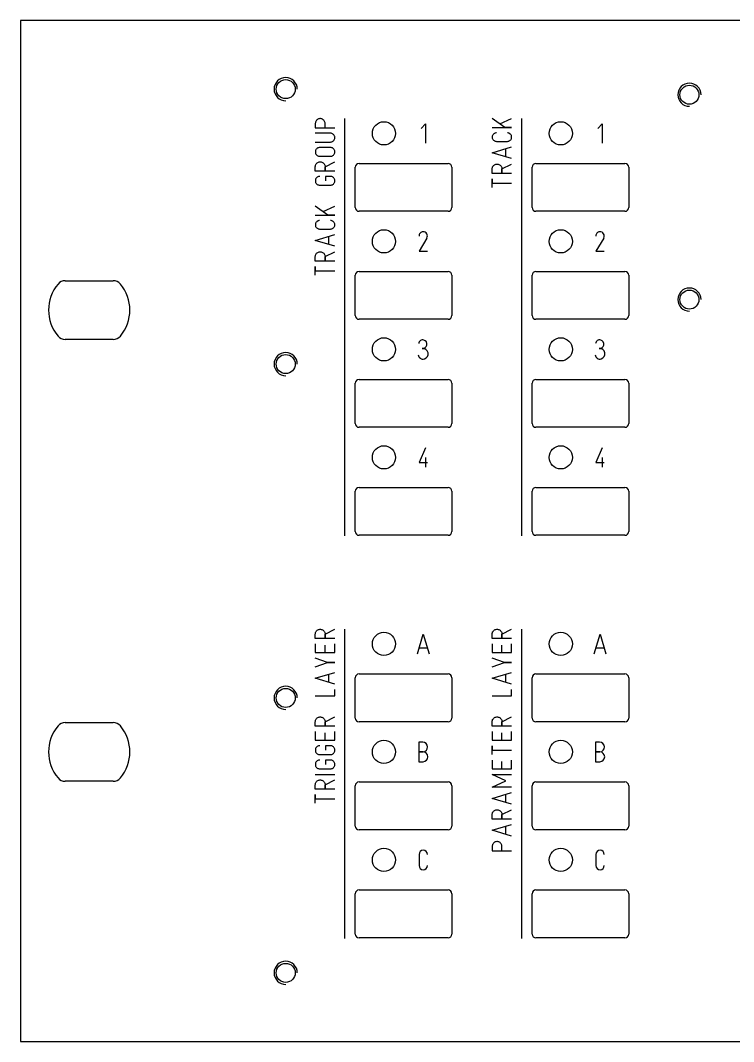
# Model space of a CAD drawing. Extents: x 0 to 483, y 0 to 132.
# Drawn here: x 0 to 92.2, y 0 to 132.1 of the extents above; entities that cross this region are included whole.
import ezdxf

# ---------------------------------------------------------------- set-up
doc = ezdxf.new("R2010")
doc.units = 0
doc.layers.add('Gravur', color=7, linetype='CONTINUOUS')
doc.layers.add('Kontur', color=7, linetype='CONTINUOUS')

msp = doc.modelspace()

# ---------------------------------------------------------------- linework, layer by layer
at = {"layer": 'Gravur', "color": 255, "linetype": 'CONTINUOUS'}
for p, q in [((38.148, 118.934), (38.127, 118.842)), ((38.182, 119.021), (38.148, 118.934)), ((38.229, 119.103), (38.182, 119.021)), ((38.288, 119.177), (38.229, 119.103)), ((38.357, 119.241), (38.288, 119.177)), ((38.435, 119.294), (38.357, 119.241)), ((38.52, 119.334), (38.435, 119.294)), ((38.61, 119.362), (38.52, 119.334)), ((38.703, 119.376), (38.61, 119.362)), ((38.797, 119.376), (38.703, 119.376)), ((38.89, 119.362), (38.797, 119.376)), ((38.98, 119.334), (38.89, 119.362)), ((39.065, 119.294), (38.98, 119.334)), ((39.143, 119.241), (39.065, 119.294)), ((39.212, 119.177), (39.143, 119.241)), ((39.271, 119.103), (39.212, 119.177)), ((39.318, 119.021), (39.271, 119.103)), ((39.352, 118.934), (39.318, 119.021)), ((39.373, 118.842), (39.352, 118.934)), ((41.91, 119.379), (41.91, 65.405)), ((62.618, 118.242), (60.98, 119.376)), ((61.988, 118.683), (63.5, 119.376)), ((64.77, 119.379), (64.77, 65.405)), ((38.127, 118.842), (38.12, 118.748)), ((38.12, 118.748), (38.12, 118.181)), ((38.12, 118.181), (40.64, 118.181)), ((39.38, 118.748), (39.373, 118.842)), ((39.38, 118.181), (39.38, 118.748)), ((51.787, 118.091), (52.354, 118.721)), ((52.354, 118.721), (52.354, 116.201)), ((60.98, 118.242), (63.5, 118.242)), ((63.5, 118.242), (62.618, 118.242)), ((74.647, 118.091), (75.214, 118.721)), ((75.214, 118.721), (75.214, 116.201)), ((40.073, 117.488), (38.12, 117.488)), ((38.12, 116.354), (40.073, 116.354)), ((40.158, 117.482), (40.073, 117.488)), ((40.073, 116.354), (40.158, 116.36)), ((40.24, 117.463), (40.158, 117.482)), ((40.158, 116.36), (40.24, 116.379)), ((40.319, 117.432), (40.24, 117.463)), ((40.24, 116.379), (40.319, 116.41)), ((40.392, 117.389), (40.319, 117.432)), ((40.319, 116.41), (40.392, 116.453)), ((40.459, 117.337), (40.392, 117.389)), ((40.392, 116.453), (40.459, 116.505)), ((40.516, 117.275), (40.459, 117.337)), ((40.459, 116.505), (40.516, 116.567)), ((40.564, 117.205), (40.516, 117.275)), ((40.516, 116.567), (40.564, 116.638)), ((40.601, 117.128), (40.564, 117.205)), ((40.564, 116.638), (40.601, 116.714)), ((40.626, 117.047), (40.601, 117.128)), ((40.601, 116.714), (40.626, 116.795)), ((40.638, 116.963), (40.626, 117.047)), ((40.626, 116.795), (40.638, 116.879)), ((40.638, 116.879), (40.638, 116.963)), ((60.994, 117.103), (60.982, 117.023)), ((60.982, 117.023), (60.982, 116.941)), ((60.982, 116.941), (60.994, 116.861)), ((61.018, 117.181), (60.994, 117.103)), ((60.994, 116.861), (61.018, 116.783)), ((61.053, 117.255), (61.018, 117.181)), ((61.018, 116.783), (61.053, 116.709)), ((61.099, 117.322), (61.053, 117.255)), ((61.053, 116.709), (61.099, 116.642)), ((61.155, 117.382), (61.099, 117.322)), ((61.099, 116.642), (61.155, 116.582)), ((61.218, 117.433), (61.155, 117.382)), ((61.155, 116.582), (61.218, 116.531)), ((61.289, 117.474), (61.218, 117.433)), ((61.218, 116.531), (61.289, 116.49)), ((61.365, 117.504), (61.289, 117.474)), ((61.289, 116.49), (61.365, 116.46)), ((61.445, 117.522), (61.365, 117.504)), ((61.365, 116.46), (61.445, 116.442)), ((61.526, 117.528), (61.445, 117.522)), ((61.445, 116.442), (61.526, 116.436)), ((61.526, 116.436), (62.954, 116.436)), ((63.035, 117.522), (62.954, 117.528)), ((62.954, 116.436), (63.035, 116.442)), ((63.115, 117.504), (63.035, 117.522)), ((63.035, 116.442), (63.115, 116.46)), ((63.191, 117.474), (63.115, 117.504)), ((63.115, 116.46), (63.191, 116.49)), ((63.262, 117.433), (63.191, 117.474)), ((63.191, 116.49), (63.262, 116.531)), ((63.325, 117.382), (63.262, 117.433)), ((63.262, 116.531), (63.325, 116.582)), ((63.381, 117.322), (63.325, 117.382)), ((63.325, 116.582), (63.381, 116.642)), ((63.427, 117.255), (63.381, 117.322)), ((63.381, 116.642), (63.427, 116.709)), ((63.462, 117.181), (63.427, 117.255)), ((63.427, 116.709), (63.462, 116.783)), ((63.486, 117.103), (63.462, 117.181)), ((63.462, 116.783), (63.486, 116.861)), ((63.498, 117.023), (63.486, 117.103)), ((63.486, 116.861), (63.498, 116.941)), ((63.498, 116.941), (63.498, 117.023)), ((38.134, 115.199), (38.122, 115.115)), ((38.122, 115.115), (38.122, 115.031)), ((38.122, 115.031), (38.134, 114.947)), ((38.159, 115.28), (38.134, 115.199)), ((38.134, 114.947), (38.159, 114.866)), ((38.196, 115.357), (38.159, 115.28)), ((38.244, 115.427), (38.196, 115.357)), ((38.301, 115.489), (38.244, 115.427)), ((38.368, 115.541), (38.301, 115.489)), ((38.441, 115.584), (38.368, 115.541)), ((38.52, 115.615), (38.441, 115.584)), ((38.602, 115.634), (38.52, 115.615)), ((38.687, 115.64), (38.602, 115.634)), ((40.073, 115.64), (38.687, 115.64)), ((40.158, 115.634), (40.073, 115.64)), ((40.24, 115.615), (40.158, 115.634)), ((40.319, 115.584), (40.24, 115.615)), ((40.392, 115.541), (40.319, 115.584)), ((40.459, 115.489), (40.392, 115.541)), ((40.516, 115.427), (40.459, 115.489)), ((40.564, 115.357), (40.516, 115.427)), ((40.601, 115.28), (40.564, 115.357)), ((40.626, 115.199), (40.601, 115.28)), ((40.601, 114.866), (40.626, 114.947)), ((40.638, 115.115), (40.626, 115.199)), ((40.626, 114.947), (40.638, 115.031)), ((40.638, 115.031), (40.638, 115.115)), ((60.98, 114.966), (63.5, 115.722)), ((63.5, 114.21), (60.98, 114.966)), ((62.744, 114.462), (62.744, 115.47)), ((38.159, 114.866), (38.196, 114.79)), ((38.196, 114.79), (38.244, 114.719)), ((38.229, 113.517), (38.288, 113.591)), ((38.244, 114.719), (38.301, 114.657)), ((38.288, 113.591), (38.357, 113.655)), ((38.301, 114.657), (38.368, 114.605)), ((38.357, 113.655), (38.435, 113.708)), ((38.368, 114.605), (38.441, 114.562)), ((38.435, 113.708), (38.52, 113.748)), ((38.441, 114.562), (38.52, 114.531)), ((38.52, 114.531), (38.602, 114.512)), ((38.52, 113.748), (38.61, 113.776)), ((38.602, 114.512), (38.687, 114.506)), ((38.61, 113.776), (38.703, 113.79)), ((38.687, 114.506), (40.073, 114.506)), ((38.703, 113.79), (38.797, 113.79)), ((38.797, 113.79), (38.89, 113.776)), ((38.89, 113.776), (38.98, 113.748)), ((38.98, 113.748), (39.065, 113.708)), ((39.065, 113.708), (39.143, 113.655)), ((39.143, 113.655), (39.212, 113.591)), ((39.212, 113.591), (39.271, 113.517)), ((39.38, 113.162), (40.64, 113.792)), ((40.073, 114.506), (40.158, 114.512)), ((40.158, 114.512), (40.24, 114.531)), ((40.24, 114.531), (40.319, 114.562)), ((40.319, 114.562), (40.392, 114.605)), ((40.392, 114.605), (40.459, 114.657)), ((40.459, 114.657), (40.516, 114.719)), ((40.516, 114.719), (40.564, 114.79)), ((40.564, 114.79), (40.601, 114.866)), ((38.12, 113.162), (38.127, 113.256)), ((38.12, 112.595), (38.12, 113.162)), ((40.64, 112.595), (38.12, 112.595)), ((38.127, 113.256), (38.148, 113.348)), ((38.148, 113.348), (38.182, 113.435)), ((38.182, 113.435), (38.229, 113.517)), ((39.271, 113.517), (39.318, 113.435)), ((39.318, 113.435), (39.352, 113.348)), ((39.352, 113.348), (39.373, 113.256)), ((39.373, 113.256), (39.38, 113.162)), ((39.38, 113.162), (39.38, 112.595)), ((39.38, 112.595), (39.38, 113.162)), ((60.98, 112.866), (60.987, 112.96)), ((60.98, 112.299), (60.98, 112.866)), ((63.5, 112.299), (60.98, 112.299)), ((60.987, 112.96), (61.008, 113.052)), ((61.008, 113.052), (61.042, 113.139)), ((61.042, 113.139), (61.089, 113.221)), ((61.089, 113.221), (61.148, 113.295)), ((61.148, 113.295), (61.217, 113.359)), ((61.217, 113.359), (61.295, 113.412)), ((61.295, 113.412), (61.38, 113.452)), ((61.38, 113.452), (61.47, 113.48)), ((61.47, 113.48), (61.563, 113.494)), ((61.563, 113.494), (61.657, 113.494)), ((61.657, 113.494), (61.75, 113.48)), ((61.75, 113.48), (61.84, 113.452)), ((61.84, 113.452), (61.925, 113.412)), ((61.925, 113.412), (62.003, 113.359)), ((62.003, 113.359), (62.072, 113.295)), ((62.072, 113.295), (62.131, 113.221)), ((62.131, 113.221), (62.178, 113.139)), ((62.178, 113.139), (62.212, 113.052)), ((62.212, 113.052), (62.233, 112.96)), ((62.233, 112.96), (62.24, 112.866)), ((62.24, 112.866), (63.5, 113.496)), ((62.24, 112.866), (62.24, 112.299)), ((62.24, 112.299), (62.24, 112.866)), ((38.134, 111.461), (38.122, 111.377)), ((38.122, 111.377), (38.122, 111.293)), ((38.122, 111.293), (38.134, 111.209)), ((38.159, 111.542), (38.134, 111.461)), ((38.134, 111.209), (38.159, 111.128)), ((38.196, 111.619), (38.159, 111.542)), ((38.159, 111.128), (38.196, 111.052)), ((38.244, 111.689), (38.196, 111.619)), ((38.196, 111.052), (38.244, 110.981)), ((38.301, 111.751), (38.244, 111.689)), ((38.244, 110.981), (38.301, 110.919)), ((38.368, 111.803), (38.301, 111.751)), ((38.441, 111.846), (38.368, 111.803)), ((38.52, 111.877), (38.441, 111.846)), ((38.602, 111.896), (38.52, 111.877)), ((38.687, 111.902), (38.602, 111.896)), ((40.073, 111.902), (39.443, 111.902)), ((39.443, 111.902), (39.443, 111.335)), ((40.158, 111.896), (40.073, 111.902)), ((40.24, 111.877), (40.158, 111.896)), ((40.319, 111.846), (40.24, 111.877)), ((40.392, 111.803), (40.319, 111.846)), ((40.459, 111.751), (40.392, 111.803)), ((40.516, 111.689), (40.459, 111.751)), ((40.459, 110.919), (40.516, 110.981)), ((40.564, 111.619), (40.516, 111.689)), ((40.516, 110.981), (40.564, 111.052)), ((40.601, 111.542), (40.564, 111.619)), ((40.564, 111.052), (40.601, 111.128)), ((40.626, 111.461), (40.601, 111.542)), ((40.601, 111.128), (40.626, 111.209)), ((40.638, 111.377), (40.626, 111.461)), ((40.626, 111.209), (40.638, 111.293)), ((40.638, 111.293), (40.638, 111.377)), ((60.98, 110.472), (60.98, 111.606)), ((60.98, 111.606), (60.98, 111.039)), ((60.98, 111.039), (63.5, 111.039)), ((38.301, 110.919), (38.368, 110.867)), ((38.368, 110.867), (38.441, 110.824)), ((38.441, 110.824), (38.52, 110.793)), ((38.52, 110.793), (38.602, 110.774)), ((38.602, 110.774), (38.687, 110.768)), ((38.687, 110.768), (40.073, 110.768)), ((40.073, 110.768), (40.158, 110.774)), ((40.158, 110.774), (40.24, 110.793)), ((40.24, 110.793), (40.319, 110.824)), ((40.319, 110.824), (40.392, 110.867)), ((40.392, 110.867), (40.459, 110.919)), ((39.758, 106.904), (38.12, 108.038)), ((39.128, 107.345), (40.64, 108.038)), ((38.12, 106.904), (40.64, 106.904)), ((38.134, 105.765), (38.122, 105.685)), ((38.122, 105.685), (38.122, 105.603)), ((38.158, 105.843), (38.134, 105.765)), ((38.193, 105.917), (38.158, 105.843)), ((38.239, 105.984), (38.193, 105.917)), ((38.295, 106.044), (38.239, 105.984)), ((38.358, 106.095), (38.295, 106.044)), ((38.429, 106.136), (38.358, 106.095)), ((38.505, 106.166), (38.429, 106.136)), ((38.585, 106.184), (38.505, 106.166)), ((38.666, 106.19), (38.585, 106.184)), ((40.64, 106.904), (39.758, 106.904)), ((40.175, 106.184), (40.094, 106.19)), ((40.255, 106.166), (40.175, 106.184)), ((40.331, 106.136), (40.255, 106.166)), ((40.402, 106.095), (40.331, 106.136)), ((40.465, 106.044), (40.402, 106.095)), ((40.521, 105.984), (40.465, 106.044)), ((40.567, 105.917), (40.521, 105.984)), ((40.602, 105.843), (40.567, 105.917)), ((40.626, 105.765), (40.602, 105.843)), ((40.638, 105.685), (40.626, 105.765)), ((40.638, 105.603), (40.638, 105.685)), ((38.12, 103.628), (40.64, 104.384)), ((38.122, 105.603), (38.134, 105.523)), ((38.134, 105.523), (38.158, 105.445)), ((38.158, 105.445), (38.193, 105.371)), ((38.193, 105.371), (38.239, 105.304)), ((38.239, 105.304), (38.295, 105.244)), ((38.295, 105.244), (38.358, 105.193)), ((38.358, 105.193), (38.429, 105.152)), ((38.429, 105.152), (38.505, 105.122)), ((38.505, 105.122), (38.585, 105.104)), ((38.585, 105.104), (38.666, 105.098)), ((38.666, 105.098), (40.094, 105.098)), ((40.094, 105.098), (40.175, 105.104)), ((40.175, 105.104), (40.255, 105.122)), ((40.255, 105.122), (40.331, 105.152)), ((40.331, 105.152), (40.402, 105.193)), ((40.402, 105.193), (40.465, 105.244)), ((40.465, 105.244), (40.521, 105.304)), ((40.521, 105.304), (40.567, 105.371)), ((40.567, 105.371), (40.602, 105.445)), ((40.602, 105.445), (40.626, 105.523)), ((40.626, 105.523), (40.638, 105.603)), ((40.64, 102.872), (38.12, 103.628)), ((39.884, 103.124), (39.884, 104.132)), ((52.539, 103.932), (51.531, 102.231)), ((75.399, 103.932), (74.391, 102.231)), ((38.127, 101.622), (38.148, 101.714)), ((38.148, 101.714), (38.182, 101.801)), ((38.182, 101.801), (38.229, 101.883)), ((38.229, 101.883), (38.288, 101.957)), ((38.288, 101.957), (38.357, 102.021)), ((38.357, 102.021), (38.435, 102.074)), ((38.435, 102.074), (38.52, 102.114)), ((38.52, 102.114), (38.61, 102.142)), ((38.61, 102.142), (38.703, 102.156)), ((38.703, 102.156), (38.797, 102.156)), ((38.797, 102.156), (38.89, 102.142)), ((38.89, 102.142), (38.98, 102.114)), ((38.98, 102.114), (39.065, 102.074)), ((39.065, 102.074), (39.143, 102.021)), ((39.143, 102.021), (39.212, 101.957)), ((39.212, 101.957), (39.271, 101.883)), ((39.271, 101.883), (39.318, 101.801)), ((39.318, 101.801), (39.352, 101.714)), ((39.352, 101.714), (39.373, 101.622)), ((39.38, 101.528), (40.64, 102.158)), ((51.531, 102.231), (52.602, 102.231)), ((74.391, 102.231), (75.462, 102.231)), ((38.12, 101.528), (38.127, 101.622)), ((38.12, 100.961), (38.12, 101.528)), ((40.64, 100.961), (38.12, 100.961)), ((39.373, 101.622), (39.38, 101.528)), ((39.38, 101.528), (39.38, 100.961)), ((39.38, 100.961), (39.38, 101.528)), ((38.12, 99.134), (38.12, 100.268)), ((38.12, 100.268), (38.12, 99.701)), ((38.12, 99.701), (40.64, 99.701)), ((52.354, 76.811), (51.535, 74.921)), ((75.214, 76.811), (74.395, 74.921)), ((52.354, 75.551), (52.354, 74.291)), ((75.214, 75.551), (75.214, 74.291)), ((51.535, 74.921), (52.606, 74.921)), ((74.395, 74.921), (75.466, 74.921)), ((38.127, 52.8), (38.148, 52.892)), ((38.148, 52.892), (38.182, 52.979)), ((38.182, 52.979), (38.229, 53.061)), ((38.229, 53.061), (38.288, 53.135)), ((38.288, 53.135), (38.357, 53.199)), ((38.357, 53.199), (38.435, 53.252)), ((38.435, 53.252), (38.52, 53.292)), ((38.52, 53.292), (38.61, 53.32)), ((38.61, 53.32), (38.703, 53.334)), ((38.703, 53.334), (38.797, 53.334)), ((38.797, 53.334), (38.89, 53.32)), ((38.89, 53.32), (38.98, 53.292)), ((38.98, 53.292), (39.065, 53.252)), ((39.065, 53.252), (39.143, 53.199)), ((39.143, 53.199), (39.212, 53.135)), ((39.212, 53.135), (39.271, 53.061)), ((39.271, 53.061), (39.318, 52.979)), ((39.318, 52.979), (39.352, 52.892)), ((39.352, 52.892), (39.373, 52.8)), ((39.38, 52.706), (40.64, 53.336)), ((41.91, 53.339), (41.91, 13.335)), ((60.987, 52.8), (61.008, 52.892)), ((61.008, 52.892), (61.042, 52.979)), ((61.042, 52.979), (61.089, 53.061)), ((61.089, 53.061), (61.148, 53.135)), ((61.148, 53.135), (61.217, 53.199)), ((61.217, 53.199), (61.295, 53.252)), ((61.295, 53.252), (61.38, 53.292)), ((61.38, 53.292), (61.47, 53.32)), ((61.47, 53.32), (61.563, 53.334)), ((61.563, 53.334), (61.657, 53.334)), ((61.657, 53.334), (61.75, 53.32)), ((61.75, 53.32), (61.84, 53.292)), ((61.84, 53.292), (61.925, 53.252)), ((61.925, 53.252), (62.003, 53.199)), ((62.003, 53.199), (62.072, 53.135)), ((62.072, 53.135), (62.131, 53.061)), ((62.131, 53.061), (62.178, 52.979)), ((62.178, 52.979), (62.212, 52.892)), ((62.212, 52.892), (62.233, 52.8)), ((62.24, 52.706), (63.5, 53.336)), ((64.77, 53.339), (64.77, 13.335)), ((38.12, 52.706), (38.127, 52.8)), ((38.12, 52.139), (38.12, 52.706)), ((40.64, 52.139), (38.12, 52.139)), ((39.373, 52.8), (39.38, 52.706)), ((39.38, 52.706), (39.38, 52.139)), ((39.38, 52.139), (39.38, 52.706)), ((51.314, 50.161), (52.07, 52.681)), ((52.07, 52.681), (52.826, 50.161)), ((60.98, 52.706), (60.987, 52.8)), ((60.98, 52.139), (60.98, 52.706)), ((63.5, 52.139), (60.98, 52.139)), ((62.233, 52.8), (62.24, 52.706)), ((62.24, 52.706), (62.24, 52.139)), ((62.24, 52.139), (62.24, 52.706)), ((74.174, 50.161), (74.93, 52.681)), ((74.93, 52.681), (75.686, 50.161)), ((38.12, 51.446), (38.12, 50.312)), ((38.12, 50.312), (40.64, 50.312)), ((39.38, 50.312), (39.38, 51.257)), ((40.64, 50.312), (40.64, 51.446)), ((51.566, 50.917), (52.574, 50.917)), ((60.98, 51.446), (60.98, 50.312)), ((60.98, 50.312), (63.5, 50.312)), ((62.24, 50.312), (62.24, 51.257)), ((63.5, 50.312), (63.5, 51.446)), ((74.426, 50.917), (75.434, 50.917)), ((39.695, 49.031), (38.12, 49.598)), ((38.12, 48.464), (39.695, 49.031)), ((39.695, 49.031), (40.64, 49.031)), ((40.64, 49.031), (39.695, 49.031)), ((62.555, 49.031), (60.98, 49.598)), ((60.98, 48.464), (62.555, 49.031)), ((62.555, 49.031), (63.5, 49.031)), ((63.5, 49.031), (62.555, 49.031)), ((38.12, 46.994), (40.64, 47.75)), ((60.98, 46.994), (63.5, 47.75)), ((40.64, 46.238), (38.12, 46.994)), ((39.884, 46.49), (39.884, 47.498)), ((63.5, 46.238), (60.98, 46.994)), ((62.744, 46.49), (62.744, 47.498)), ((40.64, 44.705), (40.64, 45.524)), ((63.5, 44.705), (63.5, 45.524)), ((38.12, 44.705), (40.64, 44.705)), ((60.98, 44.705), (63.5, 44.705)), ((38.12, 41.366), (38.127, 41.46)), ((38.12, 40.799), (38.12, 41.366)), ((38.127, 41.46), (38.148, 41.552)), ((38.148, 41.552), (38.182, 41.639)), ((38.182, 41.639), (38.229, 41.721)), ((38.229, 41.721), (38.288, 41.795)), ((38.288, 41.795), (38.357, 41.859)), ((38.357, 41.859), (38.435, 41.912)), ((38.435, 41.912), (38.52, 41.952)), ((38.52, 41.952), (38.61, 41.98)), ((38.61, 41.98), (38.703, 41.994)), ((38.703, 41.994), (38.797, 41.994)), ((38.797, 41.994), (38.89, 41.98)), ((38.89, 41.98), (38.98, 41.952)), ((38.98, 41.952), (39.065, 41.912)), ((39.065, 41.912), (39.143, 41.859)), ((39.143, 41.859), (39.212, 41.795)), ((39.212, 41.795), (39.271, 41.721)), ((39.271, 41.721), (39.318, 41.639)), ((39.318, 41.639), (39.352, 41.552)), ((39.352, 41.552), (39.373, 41.46)), ((39.373, 41.46), (39.38, 41.366)), ((39.38, 41.366), (40.64, 41.996)), ((39.38, 41.366), (39.38, 40.799)), ((39.38, 40.799), (39.38, 41.366)), ((60.98, 41.366), (60.987, 41.46)), ((60.98, 40.799), (60.98, 41.366)), ((60.987, 41.46), (61.008, 41.552)), ((61.008, 41.552), (61.042, 41.639)), ((61.042, 41.639), (61.089, 41.721)), ((61.089, 41.721), (61.148, 41.795)), ((61.148, 41.795), (61.217, 41.859)), ((61.217, 41.859), (61.295, 41.912)), ((61.295, 41.912), (61.38, 41.952)), ((61.38, 41.952), (61.47, 41.98)), ((61.47, 41.98), (61.563, 41.994)), ((61.563, 41.994), (61.657, 41.994)), ((61.657, 41.994), (61.75, 41.98)), ((61.75, 41.98), (61.84, 41.952)), ((61.84, 41.952), (61.925, 41.912)), ((61.925, 41.912), (62.003, 41.859)), ((62.003, 41.859), (62.072, 41.795)), ((62.072, 41.795), (62.131, 41.721)), ((62.131, 41.721), (62.178, 41.639)), ((62.178, 41.639), (62.212, 41.552)), ((62.212, 41.552), (62.233, 41.46)), ((62.233, 41.46), (62.24, 41.366)), ((62.24, 41.366), (63.5, 41.996)), ((62.24, 41.366), (62.24, 40.799)), ((62.24, 40.799), (62.24, 41.366)), ((40.64, 40.799), (38.12, 40.799)), ((38.12, 40.106), (38.12, 38.972)), ((39.38, 38.972), (39.38, 39.917)), ((40.64, 38.972), (40.64, 40.106)), ((63.5, 40.799), (60.98, 40.799)), ((60.98, 40.106), (60.98, 38.972)), ((62.24, 38.972), (62.24, 39.917)), ((63.5, 38.972), (63.5, 40.106)), ((38.12, 38.972), (40.64, 38.972)), ((51.48, 38.711), (51.48, 36.191)), ((52.005, 38.711), (51.48, 38.711)), ((60.98, 38.972), (63.5, 38.972)), ((74.34, 38.711), (74.34, 36.191)), ((74.865, 38.711), (74.34, 38.711)), ((38.134, 37.817), (38.122, 37.733)), ((38.122, 37.733), (38.122, 37.649)), ((38.122, 37.649), (38.134, 37.565)), ((38.159, 37.898), (38.134, 37.817)), ((38.134, 37.565), (38.159, 37.484)), ((38.196, 37.975), (38.159, 37.898)), ((38.159, 37.484), (38.196, 37.408)), ((38.244, 38.045), (38.196, 37.975)), ((38.196, 37.408), (38.244, 37.337)), ((38.301, 38.107), (38.244, 38.045)), ((38.244, 37.337), (38.301, 37.275)), ((38.368, 38.159), (38.301, 38.107)), ((38.301, 37.275), (38.368, 37.223)), ((38.441, 38.202), (38.368, 38.159)), ((38.368, 37.223), (38.441, 37.18)), ((38.52, 38.233), (38.441, 38.202)), ((38.441, 37.18), (38.52, 37.149)), ((38.602, 38.252), (38.52, 38.233)), ((38.52, 37.149), (38.602, 37.13)), ((38.687, 38.258), (38.602, 38.252)), ((38.602, 37.13), (38.687, 37.124)), ((38.687, 37.124), (40.073, 37.124)), ((40.073, 38.258), (39.443, 38.258)), ((39.443, 38.258), (39.443, 37.691)), ((40.158, 38.252), (40.073, 38.258)), ((40.073, 37.124), (40.158, 37.13)), ((40.24, 38.233), (40.158, 38.252)), ((40.158, 37.13), (40.24, 37.149)), ((40.319, 38.202), (40.24, 38.233)), ((40.24, 37.149), (40.319, 37.18)), ((40.392, 38.159), (40.319, 38.202)), ((40.319, 37.18), (40.392, 37.223)), ((40.459, 38.107), (40.392, 38.159)), ((40.392, 37.223), (40.459, 37.275)), ((40.516, 38.045), (40.459, 38.107)), ((40.459, 37.275), (40.516, 37.337)), ((40.564, 37.975), (40.516, 38.045)), ((40.516, 37.337), (40.564, 37.408)), ((40.601, 37.898), (40.564, 37.975)), ((40.564, 37.408), (40.601, 37.484)), ((40.626, 37.817), (40.601, 37.898)), ((40.601, 37.484), (40.626, 37.565)), ((40.638, 37.733), (40.626, 37.817)), ((40.626, 37.565), (40.638, 37.649)), ((40.638, 37.649), (40.638, 37.733)), ((52.047, 37.472), (51.48, 37.472)), ((51.48, 37.472), (52.047, 37.472)), ((60.98, 37.124), (60.98, 38.258)), ((60.98, 38.258), (60.98, 37.691)), ((60.98, 37.691), (63.5, 37.691)), ((74.907, 37.472), (74.34, 37.472)), ((74.34, 37.472), (74.907, 37.472)), ((38.134, 35.969), (38.122, 35.885)), ((38.122, 35.885), (38.122, 35.801)), ((38.122, 35.801), (38.134, 35.717)), ((38.159, 36.05), (38.134, 35.969)), ((38.134, 35.717), (38.159, 35.636)), ((38.196, 36.127), (38.159, 36.05)), ((38.244, 36.197), (38.196, 36.127)), ((38.301, 36.259), (38.244, 36.197)), ((38.368, 36.311), (38.301, 36.259)), ((38.441, 36.354), (38.368, 36.311)), ((38.52, 36.385), (38.441, 36.354)), ((38.602, 36.404), (38.52, 36.385)), ((38.687, 36.41), (38.602, 36.404)), ((40.073, 36.41), (39.443, 36.41)), ((39.443, 36.41), (39.443, 35.843)), ((40.158, 36.404), (40.073, 36.41)), ((40.24, 36.385), (40.158, 36.404)), ((40.319, 36.354), (40.24, 36.385)), ((40.392, 36.311), (40.319, 36.354)), ((40.459, 36.259), (40.392, 36.311)), ((40.516, 36.197), (40.459, 36.259)), ((40.564, 36.127), (40.516, 36.197)), ((40.601, 36.05), (40.564, 36.127)), ((40.626, 35.969), (40.601, 36.05)), ((40.601, 35.636), (40.626, 35.717)), ((40.638, 35.885), (40.626, 35.969)), ((40.626, 35.717), (40.638, 35.801)), ((40.638, 35.801), (40.638, 35.885)), ((51.48, 36.191), (52.047, 36.191)), ((60.98, 36.41), (60.98, 35.276)), ((62.24, 35.276), (62.24, 36.221)), ((63.5, 35.276), (63.5, 36.41)), ((74.34, 36.191), (74.907, 36.191)), ((38.12, 34.562), (40.64, 34.562)), ((38.159, 35.636), (38.196, 35.56)), ((38.196, 35.56), (38.244, 35.489)), ((38.244, 35.489), (38.301, 35.427)), ((38.301, 35.427), (38.368, 35.375)), ((38.368, 35.375), (38.441, 35.332)), ((38.441, 35.332), (38.52, 35.301)), ((38.52, 35.301), (38.602, 35.282)), ((38.602, 35.282), (38.687, 35.276)), ((38.687, 35.276), (40.073, 35.276)), ((40.073, 35.276), (40.158, 35.282)), ((40.158, 35.282), (40.24, 35.301)), ((40.24, 35.301), (40.319, 35.332)), ((40.319, 35.332), (40.392, 35.375)), ((40.392, 35.375), (40.459, 35.427)), ((40.459, 35.427), (40.516, 35.489)), ((40.516, 35.489), (40.564, 35.56)), ((40.564, 35.56), (40.601, 35.636)), ((60.98, 35.276), (63.5, 35.276)), ((62.744, 33.743), (60.98, 34.562)), ((60.98, 34.562), (63.5, 34.562)), ((38.12, 33.218), (38.127, 33.312)), ((38.12, 32.651), (38.12, 33.218)), ((38.127, 33.312), (38.148, 33.404)), ((38.148, 33.404), (38.182, 33.491)), ((38.182, 33.491), (38.229, 33.573)), ((38.229, 33.573), (38.288, 33.647)), ((38.288, 33.647), (38.357, 33.711)), ((38.357, 33.711), (38.435, 33.764)), ((38.435, 33.764), (38.52, 33.804)), ((38.52, 33.804), (38.61, 33.832)), ((38.61, 33.832), (38.703, 33.846)), ((38.703, 33.846), (38.797, 33.846)), ((38.797, 33.846), (38.89, 33.832)), ((38.89, 33.832), (38.98, 33.804)), ((38.98, 33.804), (39.065, 33.764)), ((39.065, 33.764), (39.143, 33.711)), ((39.143, 33.711), (39.212, 33.647)), ((39.212, 33.647), (39.271, 33.573)), ((39.271, 33.573), (39.318, 33.491)), ((39.318, 33.491), (39.352, 33.404)), ((39.352, 33.404), (39.373, 33.312)), ((39.373, 33.312), (39.38, 33.218)), ((39.38, 33.218), (40.64, 33.848)), ((39.38, 33.218), (39.38, 32.651)), ((39.38, 32.651), (39.38, 33.218)), ((60.98, 32.924), (62.744, 33.743)), ((40.64, 32.651), (38.12, 32.651)), ((38.12, 30.824), (38.12, 31.958)), ((38.12, 31.958), (38.12, 31.391)), ((63.5, 32.924), (60.98, 32.924)), ((60.98, 31.454), (63.5, 32.21)), ((62.744, 30.95), (62.744, 31.958)), ((38.12, 31.391), (40.64, 31.391)), ((63.5, 30.698), (60.98, 31.454)), ((60.98, 29.354), (60.987, 29.448)), ((60.98, 28.787), (60.98, 29.354)), ((60.987, 29.448), (61.008, 29.54)), ((61.008, 29.54), (61.042, 29.627)), ((61.042, 29.627), (61.089, 29.709)), ((61.089, 29.709), (61.148, 29.783)), ((61.148, 29.783), (61.217, 29.847)), ((61.217, 29.847), (61.295, 29.9)), ((61.295, 29.9), (61.38, 29.94)), ((61.38, 29.94), (61.47, 29.968)), ((61.47, 29.968), (61.563, 29.982)), ((61.563, 29.982), (61.657, 29.982)), ((61.657, 29.982), (61.75, 29.968)), ((61.75, 29.968), (61.84, 29.94)), ((61.84, 29.94), (61.925, 29.9)), ((61.925, 29.9), (62.003, 29.847)), ((62.003, 29.847), (62.072, 29.783)), ((62.072, 29.783), (62.131, 29.709)), ((62.131, 29.709), (62.178, 29.627)), ((62.178, 29.627), (62.212, 29.54)), ((62.212, 29.54), (62.233, 29.448)), ((62.233, 29.448), (62.24, 29.354)), ((62.24, 29.354), (63.5, 29.984)), ((62.24, 29.354), (62.24, 28.787)), ((62.24, 28.787), (62.24, 29.354)), ((63.5, 28.787), (60.98, 28.787)), ((60.98, 27.338), (63.5, 28.094)), ((62.744, 26.834), (62.744, 27.842)), ((63.5, 26.582), (60.98, 27.338)), ((60.987, 25.332), (60.98, 25.238)), ((60.98, 25.238), (60.98, 24.671)), ((61.008, 25.424), (60.987, 25.332)), ((61.042, 25.511), (61.008, 25.424)), ((61.089, 25.593), (61.042, 25.511)), ((61.148, 25.667), (61.089, 25.593)), ((61.217, 25.731), (61.148, 25.667)), ((61.295, 25.784), (61.217, 25.731)), ((61.38, 25.824), (61.295, 25.784)), ((61.47, 25.852), (61.38, 25.824)), ((61.563, 25.866), (61.47, 25.852)), ((61.657, 25.866), (61.563, 25.866)), ((61.75, 25.852), (61.657, 25.866)), ((61.84, 25.824), (61.75, 25.852)), ((61.925, 25.784), (61.84, 25.824)), ((62.003, 25.731), (61.925, 25.784)), ((62.072, 25.667), (62.003, 25.731)), ((62.131, 25.593), (62.072, 25.667)), ((62.178, 25.511), (62.131, 25.593)), ((62.212, 25.424), (62.178, 25.511)), ((62.233, 25.332), (62.212, 25.424)), ((62.24, 25.238), (62.233, 25.332)), ((62.24, 24.671), (62.24, 25.238)), ((51.524, 24.195), (51.524, 22.767)), ((60.98, 24.671), (63.5, 24.671)), ((74.384, 24.195), (74.384, 22.767))]:
    msp.add_line(p, q, dxfattribs=at)
for centre, radius, start, end in [((52.04885, 104.23118), 0.52, 91.52676, -174.79384), ((52.06134, 104.20263), 0.549, 330.46502, 92.74999), ((74.90885, 104.23118), 0.52, 91.52676, -174.79384), ((74.92134, 104.20263), 0.549, 330.46502, 92.74999), ((52.01268, 90.24002), 0.517, 434.82617, 175.89875), ((51.9967, 90.2019), 0.558, 263.96151, 74.26744), ((74.87268, 90.24002), 0.517, 434.82617, 175.89875), ((74.8567, 90.2019), 0.558, 263.96151, 74.26744), ((52.03833, 88.88492), 0.607, 185.38081, -73.47268), ((52.01969, 88.96387), 0.688, 286.14461, 96.81938), ((74.89833, 88.88492), 0.607, 185.38081, -73.47268), ((74.87969, 88.96387), 0.688, 286.14461, 96.81938), ((52.01264, 38.09105), 0.62, -86.82289, 90.70586), ((74.87264, 38.09105), 0.62, -86.82289, 90.70586), ((52.02169, 36.8315), 0.641, -87.73681, 87.73681), ((74.88169, 36.8315), 0.641, -87.73681, 87.73681), ((52.07, 24.195), 0.546, 0, 180), ((74.93, 24.195), 0.546, 0, 180), ((52.07, 22.767), 0.546, 180, 360), ((74.93, 22.767), 0.546, 180, 360)]:
    msp.add_arc(centre, radius, start, end, dxfattribs=at)
at = {"layer": 'Kontur', "color": 7, "linetype": 'CONTINUOUS'}
for p, q in [((241.3, 132.08), (0, 132.08)), ((0, 132.08), (0, 132.08)), ((0, 132.08), (0, 0)), ((43.78, 113.59), (55.28, 113.59)), ((66.64, 113.59), (78.14, 113.59)), ((43.28, 107.89), (43.28, 113.09)), ((55.78, 113.09), (55.78, 107.89)), ((66.14, 107.89), (66.14, 113.09)), ((78.64, 113.09), (78.64, 107.89)), ((55.28, 107.39), (43.78, 107.39)), ((78.14, 107.39), (66.64, 107.39)), ((43.28, 93.92), (43.28, 99.12)), ((43.78, 99.62), (55.28, 99.62)), ((55.78, 99.12), (55.78, 93.92)), ((66.14, 93.92), (66.14, 99.12)), ((66.64, 99.62), (78.14, 99.62)), ((78.64, 99.12), (78.64, 93.92)), ((5.785, 98.415), (11.995, 98.415)), ((55.28, 93.42), (43.78, 93.42)), ((78.14, 93.42), (66.64, 93.42)), ((11.995, 90.815), (5.785, 90.815)), ((43.28, 79.95), (43.28, 85.15)), ((43.78, 85.65), (55.28, 85.65)), ((55.78, 85.15), (55.78, 79.95)), ((66.14, 79.95), (66.14, 85.15)), ((66.64, 85.65), (78.14, 85.65)), ((78.64, 85.15), (78.64, 79.95)), ((55.28, 79.45), (43.78, 79.45)), ((78.14, 79.45), (66.64, 79.45)), ((43.78, 71.68), (55.28, 71.68)), ((66.64, 71.68), (78.14, 71.68)), ((43.28, 65.98), (43.28, 71.18)), ((55.78, 71.18), (55.78, 65.98)), ((66.14, 65.98), (66.14, 71.18)), ((78.64, 71.18), (78.64, 65.98)), ((55.28, 65.48), (43.78, 65.48)), ((78.14, 65.48), (66.64, 65.48)), ((43.78, 47.55), (55.28, 47.55)), ((66.64, 47.55), (78.14, 47.55)), ((43.28, 41.85), (43.28, 47.05)), ((55.78, 47.05), (55.78, 41.85)), ((66.14, 41.85), (66.14, 47.05)), ((78.64, 47.05), (78.64, 41.85)), ((5.785, 41.265), (11.995, 41.265)), ((55.28, 41.35), (43.78, 41.35)), ((78.14, 41.35), (66.64, 41.35)), ((11.995, 33.665), (5.785, 33.665)), ((43.28, 27.88), (43.28, 33.08)), ((43.78, 33.58), (55.28, 33.58)), ((55.78, 33.08), (55.78, 27.88)), ((66.14, 27.88), (66.14, 33.08)), ((66.64, 33.58), (78.14, 33.58)), ((78.64, 33.08), (78.64, 27.88)), ((55.28, 27.38), (43.78, 27.38)), ((78.14, 27.38), (66.64, 27.38)), ((43.28, 13.91), (43.28, 19.11)), ((43.78, 19.61), (55.28, 19.61)), ((55.78, 19.11), (55.78, 13.91)), ((66.14, 13.91), (66.14, 19.11)), ((66.64, 19.61), (78.14, 19.61)), ((78.64, 19.11), (78.64, 13.91)), ((55.28, 13.41), (43.78, 13.41)), ((78.14, 13.41), (66.64, 13.41)), ((0, 0), (0, 0)), ((0, 0), (482.6, 0))]:
    msp.add_line(p, q, dxfattribs=at)
for centre, radius in [((34.29, 123.19), 1.229), ((86.475, 122.47), 1.229), ((46.99, 117.475), 1.5), ((69.85, 117.475), 1.5), ((46.99, 103.505), 1.5), ((69.85, 103.505), 1.5), ((86.475, 95.97), 1.229), ((46.99, 89.535), 1.5), ((69.85, 89.535), 1.5), ((34.29, 87.63), 1.229), ((46.99, 75.565), 1.5), ((69.85, 75.565), 1.5), ((46.99, 51.435), 1.5), ((69.85, 51.435), 1.5), ((34.29, 44.45), 1.229), ((46.99, 37.465), 1.5), ((69.85, 37.465), 1.5), ((46.99, 23.495), 1.5), ((69.85, 23.495), 1.5), ((34.29, 8.89), 1.229)]:
    msp.add_circle(centre, radius, dxfattribs=at)
for centre, radius, start, end in [((34.29, 123.19), 1.5, 0, 270), ((86.475, 122.47), 1.5, 0, 270), ((43.78, 113.09), 0.5, 450, 180), ((55.28, 113.09), 0.5, 360, 90), ((66.64, 113.09), 0.5, 450, 180), ((78.14, 113.09), 0.5, 360, 90), ((43.78, 107.89), 0.5, 180, -90), ((55.28, 107.89), 0.5, 270, 0), ((66.64, 107.89), 0.5, 180, -90), ((78.14, 107.89), 0.5, 270, 0), ((43.78, 99.12), 0.5, 450, 180), ((55.28, 99.12), 0.5, 360, 90), ((66.64, 99.12), 0.5, 450, 180), ((78.14, 99.12), 0.5, 360, 90), ((8.89062, 94.615), 5.25, 140.066, -140.066), ((5.78491, 97.216), 1.199, 449.99584, 140.10611), ((11.99509, 97.216), 1.199, 399.89389, 90.00416), ((8.88938, 94.615), 5.25, 320.066, 39.934), ((86.475, 95.97), 1.5, 0, 270), ((43.78, 93.92), 0.5, 180, -90), ((55.28, 93.92), 0.5, 270, 0), ((66.64, 93.92), 0.5, 180, -90), ((78.14, 93.92), 0.5, 270, 0), ((5.78491, 92.014), 1.199, 219.89389, -89.99584), ((11.99509, 92.014), 1.199, 269.99584, -39.89389), ((34.29, 87.63), 1.5, 0, 270), ((43.78, 85.15), 0.5, 450, 180), ((55.28, 85.15), 0.5, 360, 90), ((66.64, 85.15), 0.5, 450, 180), ((78.14, 85.15), 0.5, 360, 90), ((43.78, 79.95), 0.5, 180, -90), ((55.28, 79.95), 0.5, 270, 0), ((66.64, 79.95), 0.5, 180, -90), ((78.14, 79.95), 0.5, 270, 0), ((43.78, 71.18), 0.5, 450, 180), ((55.28, 71.18), 0.5, 360, 90), ((66.64, 71.18), 0.5, 450, 180), ((78.14, 71.18), 0.5, 360, 90), ((43.78, 65.98), 0.5, 180, -90), ((55.28, 65.98), 0.5, 270, 0), ((66.64, 65.98), 0.5, 180, -90), ((78.14, 65.98), 0.5, 270, 0), ((43.78, 47.05), 0.5, 450, 180), ((55.28, 47.05), 0.5, 360, 90), ((66.64, 47.05), 0.5, 450, 180), ((78.14, 47.05), 0.5, 360, 90), ((34.29, 44.45), 1.5, 0, 270), ((5.78491, 40.066), 1.199, 449.99584, 140.10611), ((11.99509, 40.066), 1.199, 399.89389, 90.00416), ((43.78, 41.85), 0.5, 180, -90), ((55.28, 41.85), 0.5, 270, 0), ((66.64, 41.85), 0.5, 180, -90), ((78.14, 41.85), 0.5, 270, 0), ((8.89062, 37.465), 5.25, 140.066, -140.066), ((8.88938, 37.465), 5.25, 320.066, 39.934), ((5.78491, 34.864), 1.199, 219.89389, -89.99584), ((11.99509, 34.864), 1.199, 269.99584, -39.89389), ((43.78, 33.08), 0.5, 450, 180), ((55.28, 33.08), 0.5, 360, 90), ((66.64, 33.08), 0.5, 450, 180), ((78.14, 33.08), 0.5, 360, 90), ((43.78, 27.88), 0.5, 180, -90), ((55.28, 27.88), 0.5, 270, 0), ((66.64, 27.88), 0.5, 180, -90), ((78.14, 27.88), 0.5, 270, 0), ((43.78, 19.11), 0.5, 450, 180), ((55.28, 19.11), 0.5, 360, 90), ((66.64, 19.11), 0.5, 450, 180), ((78.14, 19.11), 0.5, 360, 90), ((43.78, 13.91), 0.5, 180, -90), ((55.28, 13.91), 0.5, 270, 0), ((66.64, 13.91), 0.5, 180, -90), ((78.14, 13.91), 0.5, 270, 0), ((34.29, 8.89), 1.5, 0, 270)]:
    msp.add_arc(centre, radius, start, end, dxfattribs=at)

doc.saveas('drawing.dxf')
